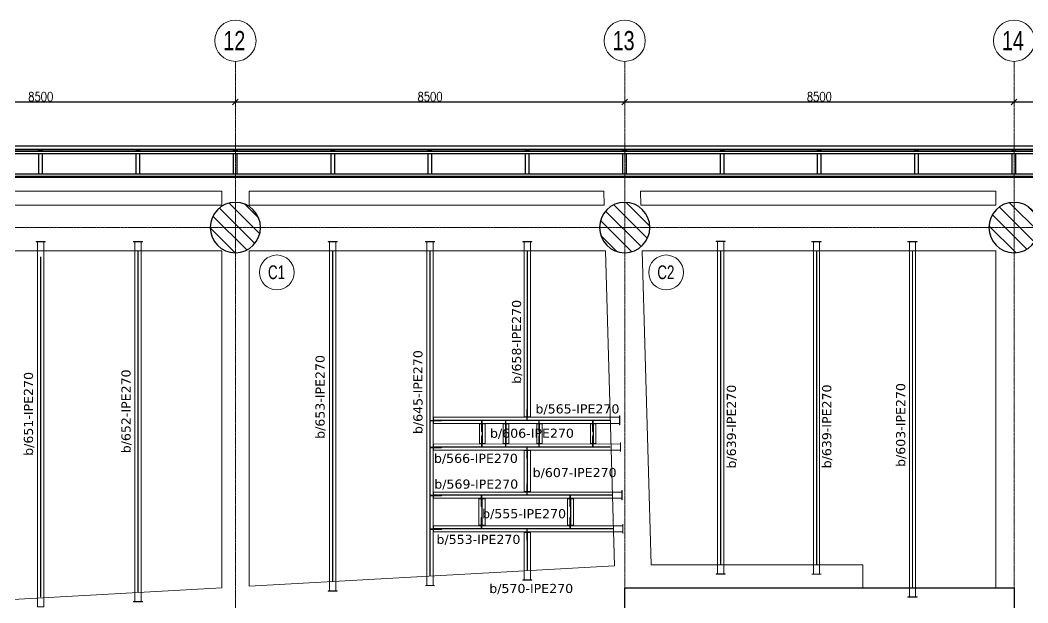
# Model space of a CAD drawing. Header units: millimetres. Extents: x -900 to 75388, y -21218 to 30031.
# Drawn here: x 41097 to 63098, y 17300 to 30031 of the extents above; entities that cross this region are included whole.
import ezdxf

# ---------------------------------------------------------------- set-up
doc = ezdxf.new("R2010")
doc.units = ezdxf.units.MM
doc.linetypes.add('Grid Line', pattern=[3.33375, 1.905, -0.47625, 0.47625, -0.47625])
for name, color, linetype, lineweight in [('0-1', 7, 'Continuous', 5), ('A_ALMA', 255, 'Continuous', 5), ('E_B_PLACA-1', 10, 'Continuous', 25), ('E_B_PLACA-2', 254, 'Continuous', 25), ('E_COLUMNAS', 1, 'Continuous', 18), ('E_COLUMNAS-3', 1, 'Continuous', 35), ('E_COLUMNAS-4', 1, 'Continuous', 25), ('E_EJES', 8, 'Continuous', 9), ('E_EJES-1', 8, 'Grid Line', 9), ('E_MUROS-1', 2, 'Continuous', 25), ('E_TEXTO', 3, 'Continuous', 9), ('E_VIGAS', 5, 'Continuous', 9), ('E_VIGAS-1', 5, 'Continuous', 25), ('E_VIGAS-2', 10, 'Continuous', 25), ('I-WALL-1', 2, 'Continuous', 18), ('P-PLATINA', 6, 'Continuous', 15), ('VIGAS_HCB', 253, 'Continuous', 15)]:
    doc.layers.add(name, color=color, linetype=linetype, lineweight=lineweight)
doc.layers.add('COTAS', color=8, linetype='Continuous')
doc.styles.add('Arial Narrow', font='', dxfattribs={"width": 0.85, "height": 0.3})
doc.styles.add('CNI_COTAS', font='romans.shx', dxfattribs={"width": 0.8})
doc.styles.add('Swis721 LtCn BT', font='swisscl.ttf', dxfattribs={"height": 0.42})
doc.styles.add('VERDANA', font='verdana.ttf')
doc.styles.get('Arial Narrow').set_extended_font_data('Arial Narrow')
doc.dimstyles.new('1.5', dxfattribs={"dimscale": 0, "dimtxt": 200, "dimasz": 120, "dimexe": 4, "dimexo": 4, "dimgap": 15, "dimtad": 1, "dimdec": 0, "dimzin": 4, "dimdsep": 46, "dimtxsty": 'CNI_COTAS', "dimblk": 'OBLIQUE', "dimcen": -0.09, "dimclrd": 256, "dimclrt": 3, "dimadec": 0, "dimazin": 0, "dimtfac": 1, "dimtdec": 0, "dimtmove": 2, "dimatfit": 0, "dimldrblk": 'OBLIQUE', "dimfxl": 0.05, "dimtolj": 1, "dimtzin": 0, "dimarcsym": 0})

# ---------------------------------------------------------------- blocks, each defined once
blk = doc.blocks.new('EST_SFM_VIGA-METALICA-SECCION-C - EST_SFM_VIGA-METALICA-UPN160-1604346-_58_00m_N_E_-NIVEL-15 DOC')
at = {"layer": 'E_VIGAS-1'}
for p, q in [((30.11, 0.018), (-30.277, 0.018)), ((-30.272, -0.047), (30.104, -0.047))]:
    blk.add_line(p, q, dxfattribs=at)
blk = doc.blocks.new('EST_SFM_VIGA-METALICA-SECCION-C - EST_SFM_VIGA-METALICA-UPN100-1526554-_58_00m_N_E_-NIVEL-15 DOC')
at = {"layer": 'E_VIGAS-2'}
for p, q in [((34.942, 0.018), (-34.929, 0.018)), ((-34.929, -0.032), (34.942, -0.032))]:
    blk.add_line(p, q, dxfattribs=at)
blk = doc.blocks.new('EST_SFM_VIGA-METALICA-SECCION-C - EST_SFM_VIGA-METALICA-UPN100-1526616-_58_00m_N_E_-NIVEL-15 DOC')
at = {"layer": 'E_VIGAS-2'}
for p, q in [((34.044, 0.032), (-34.827, 0.032)), ((-34.827, -0.018), (34.044, -0.018))]:
    blk.add_line(p, q, dxfattribs=at)
blk = doc.blocks.new('DCTIB_CNI_EST_MOD-1A-FAC_0001_rvt-1-_58_00m_N_E_-NIVEL-15 DOC')
at = {"layer": 'E_B_PLACA-1'}
for p, q in [((-75.147, 167.83), (-5.177, 167.83)), ((-5.727, 167.28), (-74.597, 167.28))]:
    blk.add_line(p, q, dxfattribs=at)
at = {"layer": 'E_B_PLACA-2'}
for p, q in [((-5.177, 167.83), (-75.147, 167.83)), ((-74.597, 167.28), (-5.727, 167.28))]:
    blk.add_line(p, q, dxfattribs=at)
at = {"layer": 'E_VIGAS-1'}
for p, q in [((-35.915, 167.864), (-35.915, 167.878)), ((-35.91, 167.878), (-35.91, 167.864)), ((-33.79, 167.864), (-33.79, 167.878)), ((-33.785, 167.878), (-33.785, 167.864)), ((-31.664, 167.864), (-31.664, 167.878)), ((-31.659, 167.878), (-31.659, 167.864)), ((-29.54, 167.864), (-29.54, 167.878)), ((-29.535, 167.878), (-29.535, 167.864)), ((-27.415, 167.864), (-27.415, 167.878)), ((-27.41, 167.878), (-27.41, 167.864)), ((-25.29, 167.864), (-25.29, 167.878)), ((-25.285, 167.878), (-25.285, 167.864)), ((-23.164, 167.864), (-23.164, 167.878)), ((-23.159, 167.878), (-23.159, 167.864)), ((-21.04, 167.864), (-21.04, 167.878)), ((-21.035, 167.878), (-21.035, 167.864)), ((-18.915, 167.864), (-18.915, 167.878)), ((-18.91, 167.878), (-18.91, 167.864)), ((-16.79, 167.864), (-16.79, 167.878)), ((-16.785, 167.878), (-16.785, 167.864)), ((-14.665, 167.864), (-14.665, 167.878)), ((-14.66, 167.878), (-14.66, 167.864)), ((-35.953, 167.859), (-35.925, 167.859)), ((-35.953, 167.858), (-35.953, 167.859)), ((-35.871, 167.858), (-35.953, 167.858)), ((-35.953, 167.83), (-35.953, 167.858)), ((-35.953, 167.519), (-35.953, 167.78)), ((-35.915, 167.859), (-35.915, 167.864)), ((-35.91, 167.864), (-35.91, 167.859)), ((-35.899, 167.859), (-35.871, 167.859)), ((-35.871, 167.859), (-35.871, 167.858)), ((-35.871, 167.83), (-35.871, 167.858)), ((-35.871, 167.519), (-35.871, 167.78)), ((-33.828, 167.859), (-33.8, 167.859)), ((-33.828, 167.858), (-33.828, 167.859)), ((-33.746, 167.858), (-33.828, 167.858)), ((-33.828, 167.83), (-33.828, 167.858)), ((-33.828, 167.33), (-33.828, 167.78)), ((-33.79, 167.859), (-33.79, 167.864)), ((-33.785, 167.864), (-33.785, 167.859)), ((-33.774, 167.859), (-33.746, 167.859)), ((-33.746, 167.859), (-33.746, 167.858)), ((-33.746, 167.83), (-33.746, 167.858)), ((-33.746, 167.33), (-33.746, 167.78)), ((-31.703, 167.859), (-31.675, 167.859)), ((-31.703, 167.858), (-31.703, 167.859)), ((-31.621, 167.858), (-31.703, 167.858)), ((-31.703, 167.83), (-31.703, 167.858)), ((-31.703, 167.33), (-31.703, 167.78)), ((-31.664, 167.859), (-31.664, 167.864)), ((-31.659, 167.864), (-31.659, 167.859)), ((-31.649, 167.859), (-31.621, 167.859)), ((-31.621, 167.859), (-31.621, 167.858)), ((-31.621, 167.83), (-31.621, 167.858)), ((-31.621, 167.33), (-31.621, 167.78)), ((-29.578, 167.858), (-29.578, 167.859)), ((-29.578, 167.859), (-29.55, 167.859)), ((-29.496, 167.858), (-29.578, 167.858)), ((-29.578, 167.858), (-29.578, 167.83)), ((-29.578, 167.78), (-29.578, 167.33)), ((-29.54, 167.859), (-29.54, 167.864)), ((-29.535, 167.864), (-29.535, 167.859)), ((-29.524, 167.859), (-29.496, 167.859)), ((-29.496, 167.859), (-29.496, 167.858)), ((-29.496, 167.858), (-29.496, 167.83)), ((-29.496, 167.78), (-29.496, 167.33)), ((-27.454, 167.859), (-27.426, 167.859)), ((-27.454, 167.858), (-27.454, 167.859)), ((-27.372, 167.858), (-27.454, 167.858)), ((-27.454, 167.83), (-27.454, 167.858)), ((-27.454, 167.33), (-27.454, 167.78)), ((-27.415, 167.859), (-27.415, 167.864)), ((-27.41, 167.864), (-27.41, 167.859)), ((-27.399, 167.859), (-27.372, 167.859)), ((-27.372, 167.859), (-27.372, 167.858)), ((-27.372, 167.83), (-27.372, 167.858)), ((-27.372, 167.33), (-27.372, 167.78)), ((-25.328, 167.859), (-25.3, 167.859)), ((-25.328, 167.858), (-25.328, 167.859)), ((-25.246, 167.858), (-25.328, 167.858)), ((-25.328, 167.83), (-25.328, 167.858)), ((-25.328, 167.33), (-25.328, 167.78)), ((-25.29, 167.859), (-25.29, 167.864)), ((-25.285, 167.864), (-25.285, 167.859)), ((-25.274, 167.859), (-25.246, 167.859)), ((-25.246, 167.859), (-25.246, 167.858)), ((-25.246, 167.83), (-25.246, 167.858)), ((-25.246, 167.33), (-25.246, 167.78)), ((-23.203, 167.859), (-23.175, 167.859)), ((-23.203, 167.858), (-23.203, 167.859)), ((-23.121, 167.858), (-23.203, 167.858)), ((-23.203, 167.83), (-23.203, 167.858)), ((-23.203, 167.33), (-23.203, 167.78)), ((-23.164, 167.859), (-23.164, 167.864)), ((-23.159, 167.864), (-23.159, 167.859)), ((-23.149, 167.859), (-23.121, 167.859)), ((-23.121, 167.859), (-23.121, 167.858)), ((-23.121, 167.83), (-23.121, 167.858)), ((-23.121, 167.33), (-23.121, 167.78)), ((-21.078, 167.858), (-21.078, 167.859)), ((-21.078, 167.859), (-21.05, 167.859)), ((-20.996, 167.858), (-21.078, 167.858)), ((-21.078, 167.858), (-21.078, 167.83)), ((-21.078, 167.78), (-21.078, 167.33)), ((-21.04, 167.859), (-21.04, 167.864)), ((-21.035, 167.864), (-21.035, 167.859)), ((-21.024, 167.859), (-20.996, 167.859)), ((-20.996, 167.859), (-20.996, 167.858)), ((-20.996, 167.858), (-20.996, 167.83)), ((-20.996, 167.78), (-20.996, 167.33)), ((-18.953, 167.859), (-18.925, 167.859)), ((-18.953, 167.858), (-18.953, 167.859)), ((-18.871, 167.858), (-18.953, 167.858)), ((-18.953, 167.83), (-18.953, 167.858)), ((-18.953, 167.33), (-18.953, 167.78)), ((-18.915, 167.859), (-18.915, 167.864)), ((-18.91, 167.864), (-18.91, 167.859)), ((-18.899, 167.859), (-18.871, 167.859)), ((-18.871, 167.859), (-18.871, 167.858)), ((-18.871, 167.83), (-18.871, 167.858)), ((-18.871, 167.33), (-18.871, 167.78)), ((-16.828, 167.859), (-16.8, 167.859)), ((-16.828, 167.858), (-16.828, 167.859)), ((-16.746, 167.858), (-16.828, 167.858)), ((-16.828, 167.83), (-16.828, 167.858)), ((-16.828, 167.33), (-16.828, 167.78)), ((-16.79, 167.859), (-16.79, 167.864)), ((-16.785, 167.864), (-16.785, 167.859)), ((-16.774, 167.859), (-16.746, 167.859)), ((-16.746, 167.859), (-16.746, 167.858)), ((-16.746, 167.83), (-16.746, 167.858)), ((-16.746, 167.33), (-16.746, 167.78)), ((-14.703, 167.859), (-14.675, 167.859)), ((-14.703, 167.858), (-14.703, 167.859)), ((-14.703, 167.858), (-14.621, 167.858)), ((-14.621, 167.858), (-14.703, 167.858)), ((-14.703, 167.83), (-14.703, 167.858)), ((-14.703, 167.33), (-14.703, 167.78)), ((-14.665, 167.859), (-14.665, 167.864)), ((-14.66, 167.864), (-14.66, 167.859)), ((-14.649, 167.859), (-14.621, 167.859)), ((-14.621, 167.859), (-14.621, 167.858)), ((-14.621, 167.83), (-14.621, 167.858)), ((-14.621, 167.33), (-14.621, 167.78)), ((-35.953, 167.263), (-35.953, 167.28)), ((-35.871, 167.263), (-35.953, 167.263)), ((-35.871, 167.263), (-35.871, 167.28)), ((-33.828, 167.263), (-33.828, 167.28)), ((-33.746, 167.263), (-33.828, 167.263)), ((-33.746, 167.263), (-33.746, 167.28)), ((-31.703, 167.263), (-31.703, 167.28)), ((-31.621, 167.263), (-31.703, 167.263)), ((-31.621, 167.263), (-31.621, 167.28)), ((-29.578, 167.28), (-29.578, 167.263)), ((-29.496, 167.263), (-29.578, 167.263)), ((-29.496, 167.28), (-29.496, 167.263)), ((-27.454, 167.26), (-27.454, 167.28)), ((-27.372, 167.26), (-27.454, 167.26)), ((-27.372, 167.26), (-27.372, 167.28)), ((-25.328, 167.263), (-25.328, 167.28)), ((-25.246, 167.263), (-25.328, 167.263)), ((-25.246, 167.263), (-25.246, 167.28)), ((-23.203, 167.263), (-23.203, 167.28)), ((-23.121, 167.263), (-23.203, 167.263)), ((-23.121, 167.263), (-23.121, 167.28)), ((-21.078, 167.28), (-21.078, 167.263)), ((-20.996, 167.263), (-21.078, 167.263)), ((-20.996, 167.28), (-20.996, 167.263)), ((-18.953, 167.263), (-18.953, 167.28)), ((-18.871, 167.263), (-18.953, 167.263)), ((-18.871, 167.263), (-18.871, 167.28)), ((-16.828, 167.263), (-16.828, 167.28)), ((-16.746, 167.263), (-16.828, 167.263)), ((-16.746, 167.263), (-16.746, 167.28)), ((-14.703, 167.263), (-14.703, 167.28)), ((-14.621, 167.263), (-14.703, 167.263)), ((-14.621, 167.263), (-14.621, 167.28))]:
    blk.add_line(p, q, dxfattribs=at)
for points, knots in [([(-35.915, 167.864), (-35.915, 167.863), (-35.915, 167.862), (-35.917, 167.86), (-35.918, 167.86), (-35.92, 167.859), (-35.921, 167.859), (-35.922, 167.859), (-35.924, 167.859), (-35.925, 167.859)], [0, 0, 0, 0, 0.285714, 0.428571, 0.571429, 0.678571, 0.732143, 0.785714, 1, 1, 1, 1]), ([(-35.925, 167.859), (-35.924, 167.859), (-35.923, 167.859), (-35.92, 167.859), (-35.918, 167.86), (-35.916, 167.86), (-35.915, 167.862), (-35.915, 167.863), (-35.915, 167.864)], [0, 0, 0, 0, 0.142857, 0.285714, 0.428571, 0.571429, 0.785714, 1, 1, 1, 1]), ([(-35.91, 167.864), (-35.91, 167.863), (-35.909, 167.862), (-35.908, 167.86), (-35.906, 167.86), (-35.905, 167.859), (-35.904, 167.859), (-35.902, 167.859), (-35.9, 167.859), (-35.899, 167.859)], [0, 0, 0, 0, 0.285714, 0.428571, 0.571429, 0.678571, 0.732143, 0.785714, 1, 1, 1, 1]), ([(-35.899, 167.859), (-35.9, 167.859), (-35.901, 167.859), (-35.904, 167.859), (-35.906, 167.86), (-35.908, 167.86), (-35.909, 167.862), (-35.91, 167.863), (-35.91, 167.864)], [0, 0, 0, 0, 0.142857, 0.285714, 0.428571, 0.571429, 0.785714, 1, 1, 1, 1]), ([(-33.79, 167.864), (-33.79, 167.863), (-33.79, 167.862), (-33.792, 167.86), (-33.793, 167.86), (-33.795, 167.859), (-33.796, 167.859), (-33.797, 167.859), (-33.799, 167.859), (-33.8, 167.859)], [0, 0, 0, 0, 0.285714, 0.428571, 0.571429, 0.678571, 0.732143, 0.785714, 1, 1, 1, 1]), ([(-33.8, 167.859), (-33.799, 167.859), (-33.798, 167.859), (-33.795, 167.859), (-33.793, 167.86), (-33.791, 167.86), (-33.79, 167.862), (-33.79, 167.863), (-33.79, 167.864)], [0, 0, 0, 0, 0.142857, 0.285714, 0.428571, 0.571429, 0.785714, 1, 1, 1, 1]), ([(-33.785, 167.864), (-33.785, 167.863), (-33.784, 167.862), (-33.783, 167.86), (-33.781, 167.86), (-33.78, 167.859), (-33.779, 167.859), (-33.777, 167.859), (-33.775, 167.859), (-33.774, 167.859)], [0, 0, 0, 0, 0.285714, 0.428571, 0.571429, 0.678571, 0.732143, 0.785714, 1, 1, 1, 1]), ([(-33.774, 167.859), (-33.775, 167.859), (-33.776, 167.859), (-33.779, 167.859), (-33.781, 167.86), (-33.783, 167.86), (-33.784, 167.862), (-33.785, 167.863), (-33.785, 167.864)], [0, 0, 0, 0, 0.142857, 0.285714, 0.428571, 0.571429, 0.785714, 1, 1, 1, 1]), ([(-31.664, 167.864), (-31.664, 167.863), (-31.665, 167.862), (-31.666, 167.86), (-31.668, 167.86), (-31.669, 167.859), (-31.67, 167.859), (-31.672, 167.859), (-31.674, 167.859), (-31.675, 167.859)], [0, 0, 0, 0, 0.285714, 0.428571, 0.571429, 0.678571, 0.732143, 0.785714, 1, 1, 1, 1]), ([(-31.675, 167.859), (-31.674, 167.859), (-31.673, 167.859), (-31.67, 167.859), (-31.668, 167.86), (-31.666, 167.86), (-31.665, 167.862), (-31.664, 167.863), (-31.664, 167.864)], [0, 0, 0, 0, 0.142857, 0.285714, 0.428571, 0.571429, 0.785714, 1, 1, 1, 1]), ([(-31.659, 167.864), (-31.659, 167.863), (-31.659, 167.862), (-31.657, 167.86), (-31.656, 167.86), (-31.654, 167.859), (-31.653, 167.859), (-31.652, 167.859), (-31.65, 167.859), (-31.649, 167.859)], [0, 0, 0, 0, 0.285714, 0.428571, 0.571429, 0.678571, 0.732143, 0.785714, 1, 1, 1, 1]), ([(-31.649, 167.859), (-31.65, 167.859), (-31.651, 167.859), (-31.654, 167.859), (-31.656, 167.86), (-31.658, 167.86), (-31.659, 167.862), (-31.659, 167.863), (-31.659, 167.864)], [0, 0, 0, 0, 0.142857, 0.285714, 0.428571, 0.571429, 0.785714, 1, 1, 1, 1]), ([(-29.55, 167.859), (-29.549, 167.859), (-29.548, 167.859), (-29.545, 167.859), (-29.543, 167.86), (-29.541, 167.86), (-29.54, 167.862), (-29.54, 167.863), (-29.54, 167.864)], [0, 0, 0, 0, 0.142857, 0.285714, 0.428571, 0.571429, 0.785714, 1, 1, 1, 1]), ([(-29.54, 167.864), (-29.54, 167.863), (-29.54, 167.862), (-29.542, 167.86), (-29.543, 167.86), (-29.545, 167.859), (-29.546, 167.859), (-29.547, 167.859), (-29.549, 167.859), (-29.55, 167.859)], [0, 0, 0, 0, 0.285714, 0.428571, 0.571429, 0.678571, 0.732143, 0.785714, 1, 1, 1, 1]), ([(-29.524, 167.859), (-29.525, 167.859), (-29.526, 167.859), (-29.529, 167.859), (-29.531, 167.86), (-29.533, 167.86), (-29.534, 167.862), (-29.535, 167.863), (-29.535, 167.864)], [0, 0, 0, 0, 0.142857, 0.285714, 0.428571, 0.571429, 0.785714, 1, 1, 1, 1]), ([(-29.535, 167.864), (-29.535, 167.863), (-29.534, 167.862), (-29.533, 167.86), (-29.531, 167.86), (-29.53, 167.859), (-29.529, 167.859), (-29.527, 167.859), (-29.525, 167.859), (-29.524, 167.859)], [0, 0, 0, 0, 0.285714, 0.428571, 0.571429, 0.678571, 0.732143, 0.785714, 1, 1, 1, 1]), ([(-27.415, 167.864), (-27.415, 167.863), (-27.415, 167.862), (-27.417, 167.86), (-27.419, 167.86), (-27.42, 167.859), (-27.421, 167.859), (-27.423, 167.859), (-27.424, 167.859), (-27.426, 167.859)], [0, 0, 0, 0, 0.285714, 0.428571, 0.571429, 0.678571, 0.732143, 0.785714, 1, 1, 1, 1]), ([(-27.426, 167.859), (-27.425, 167.859), (-27.423, 167.859), (-27.421, 167.859), (-27.419, 167.86), (-27.417, 167.86), (-27.415, 167.862), (-27.415, 167.863), (-27.415, 167.864)], [0, 0, 0, 0, 0.142857, 0.285714, 0.428571, 0.571429, 0.785714, 1, 1, 1, 1]), ([(-27.41, 167.864), (-27.41, 167.863), (-27.41, 167.862), (-27.408, 167.86), (-27.407, 167.86), (-27.405, 167.859), (-27.404, 167.859), (-27.402, 167.859), (-27.401, 167.859), (-27.399, 167.859)], [0, 0, 0, 0, 0.285714, 0.428571, 0.571429, 0.678571, 0.732143, 0.785714, 1, 1, 1, 1]), ([(-27.399, 167.859), (-27.4, 167.859), (-27.402, 167.859), (-27.404, 167.859), (-27.406, 167.86), (-27.408, 167.86), (-27.41, 167.862), (-27.41, 167.863), (-27.41, 167.864)], [0, 0, 0, 0, 0.142857, 0.285714, 0.428571, 0.571429, 0.785714, 1, 1, 1, 1]), ([(-25.29, 167.864), (-25.29, 167.863), (-25.29, 167.862), (-25.292, 167.86), (-25.293, 167.86), (-25.295, 167.859), (-25.296, 167.859), (-25.297, 167.859), (-25.299, 167.859), (-25.3, 167.859)], [0, 0, 0, 0, 0.285714, 0.428571, 0.571429, 0.678571, 0.732143, 0.785714, 1, 1, 1, 1]), ([(-25.3, 167.859), (-25.299, 167.859), (-25.298, 167.859), (-25.295, 167.859), (-25.293, 167.86), (-25.291, 167.86), (-25.29, 167.862), (-25.29, 167.863), (-25.29, 167.864)], [0, 0, 0, 0, 0.142857, 0.285714, 0.428571, 0.571429, 0.785714, 1, 1, 1, 1]), ([(-25.285, 167.864), (-25.285, 167.863), (-25.284, 167.862), (-25.283, 167.86), (-25.281, 167.86), (-25.28, 167.859), (-25.279, 167.859), (-25.277, 167.859), (-25.275, 167.859), (-25.274, 167.859)], [0, 0, 0, 0, 0.285714, 0.428571, 0.571429, 0.678571, 0.732143, 0.785714, 1, 1, 1, 1]), ([(-25.274, 167.859), (-25.275, 167.859), (-25.276, 167.859), (-25.279, 167.859), (-25.281, 167.86), (-25.283, 167.86), (-25.284, 167.862), (-25.285, 167.863), (-25.285, 167.864)], [0, 0, 0, 0, 0.142857, 0.285714, 0.428571, 0.571429, 0.785714, 1, 1, 1, 1]), ([(-23.164, 167.864), (-23.164, 167.863), (-23.165, 167.862), (-23.166, 167.86), (-23.168, 167.86), (-23.169, 167.859), (-23.17, 167.859), (-23.172, 167.859), (-23.174, 167.859), (-23.175, 167.859)], [0, 0, 0, 0, 0.285714, 0.428571, 0.571429, 0.678571, 0.732143, 0.785714, 1, 1, 1, 1]), ([(-23.175, 167.859), (-23.174, 167.859), (-23.173, 167.859), (-23.17, 167.859), (-23.168, 167.86), (-23.166, 167.86), (-23.165, 167.862), (-23.164, 167.863), (-23.164, 167.864)], [0, 0, 0, 0, 0.142857, 0.285714, 0.428571, 0.571429, 0.785714, 1, 1, 1, 1]), ([(-23.159, 167.864), (-23.159, 167.863), (-23.159, 167.862), (-23.157, 167.86), (-23.156, 167.86), (-23.154, 167.859), (-23.153, 167.859), (-23.152, 167.859), (-23.15, 167.859), (-23.149, 167.859)], [0, 0, 0, 0, 0.285714, 0.428571, 0.571429, 0.678571, 0.732143, 0.785714, 1, 1, 1, 1]), ([(-23.149, 167.859), (-23.15, 167.859), (-23.151, 167.859), (-23.154, 167.859), (-23.156, 167.86), (-23.158, 167.86), (-23.159, 167.862), (-23.159, 167.863), (-23.159, 167.864)], [0, 0, 0, 0, 0.142857, 0.285714, 0.428571, 0.571429, 0.785714, 1, 1, 1, 1]), ([(-21.05, 167.859), (-21.049, 167.859), (-21.048, 167.859), (-21.045, 167.859), (-21.043, 167.86), (-21.041, 167.86), (-21.04, 167.862), (-21.04, 167.863), (-21.04, 167.864)], [0, 0, 0, 0, 0.142857, 0.285714, 0.428571, 0.571429, 0.785714, 1, 1, 1, 1]), ([(-21.04, 167.864), (-21.04, 167.863), (-21.04, 167.862), (-21.042, 167.86), (-21.043, 167.86), (-21.045, 167.859), (-21.046, 167.859), (-21.047, 167.859), (-21.049, 167.859), (-21.05, 167.859)], [0, 0, 0, 0, 0.285714, 0.428571, 0.571429, 0.678571, 0.732143, 0.785714, 1, 1, 1, 1]), ([(-21.024, 167.859), (-21.025, 167.859), (-21.026, 167.859), (-21.029, 167.859), (-21.031, 167.86), (-21.033, 167.86), (-21.034, 167.862), (-21.035, 167.863), (-21.035, 167.864)], [0, 0, 0, 0, 0.142857, 0.285714, 0.428571, 0.571429, 0.785714, 1, 1, 1, 1]), ([(-21.035, 167.864), (-21.035, 167.863), (-21.034, 167.862), (-21.033, 167.86), (-21.031, 167.86), (-21.03, 167.859), (-21.029, 167.859), (-21.027, 167.859), (-21.025, 167.859), (-21.024, 167.859)], [0, 0, 0, 0, 0.285714, 0.428571, 0.571429, 0.678571, 0.732143, 0.785714, 1, 1, 1, 1]), ([(-18.915, 167.864), (-18.915, 167.863), (-18.915, 167.862), (-18.917, 167.86), (-18.918, 167.86), (-18.92, 167.859), (-18.921, 167.859), (-18.922, 167.859), (-18.924, 167.859), (-18.925, 167.859)], [0, 0, 0, 0, 0.285714, 0.428571, 0.571429, 0.678571, 0.732143, 0.785714, 1, 1, 1, 1]), ([(-18.925, 167.859), (-18.924, 167.859), (-18.923, 167.859), (-18.92, 167.859), (-18.918, 167.86), (-18.916, 167.86), (-18.915, 167.862), (-18.915, 167.863), (-18.915, 167.864)], [0, 0, 0, 0, 0.142857, 0.285714, 0.428571, 0.571429, 0.785714, 1, 1, 1, 1]), ([(-18.91, 167.864), (-18.91, 167.863), (-18.909, 167.862), (-18.908, 167.86), (-18.906, 167.86), (-18.905, 167.859), (-18.904, 167.859), (-18.902, 167.859), (-18.9, 167.859), (-18.899, 167.859)], [0, 0, 0, 0, 0.285714, 0.428571, 0.571429, 0.678571, 0.732143, 0.785714, 1, 1, 1, 1]), ([(-18.899, 167.859), (-18.9, 167.859), (-18.901, 167.859), (-18.904, 167.859), (-18.906, 167.86), (-18.908, 167.86), (-18.909, 167.862), (-18.91, 167.863), (-18.91, 167.864)], [0, 0, 0, 0, 0.142857, 0.285714, 0.428571, 0.571429, 0.785714, 1, 1, 1, 1]), ([(-16.79, 167.864), (-16.79, 167.863), (-16.79, 167.862), (-16.792, 167.86), (-16.793, 167.86), (-16.795, 167.859), (-16.796, 167.859), (-16.797, 167.859), (-16.799, 167.859), (-16.8, 167.859)], [0, 0, 0, 0, 0.285714, 0.428571, 0.571429, 0.678571, 0.732143, 0.785714, 1, 1, 1, 1]), ([(-16.8, 167.859), (-16.799, 167.859), (-16.798, 167.859), (-16.795, 167.859), (-16.793, 167.86), (-16.791, 167.86), (-16.79, 167.862), (-16.79, 167.863), (-16.79, 167.864)], [0, 0, 0, 0, 0.142857, 0.285714, 0.428571, 0.571429, 0.785714, 1, 1, 1, 1]), ([(-16.785, 167.864), (-16.785, 167.863), (-16.784, 167.862), (-16.783, 167.86), (-16.781, 167.86), (-16.78, 167.859), (-16.779, 167.859), (-16.777, 167.859), (-16.775, 167.859), (-16.774, 167.859)], [0, 0, 0, 0, 0.285714, 0.428571, 0.571429, 0.678571, 0.732143, 0.785714, 1, 1, 1, 1]), ([(-16.774, 167.859), (-16.775, 167.859), (-16.776, 167.859), (-16.779, 167.859), (-16.781, 167.86), (-16.783, 167.86), (-16.784, 167.862), (-16.785, 167.863), (-16.785, 167.864)], [0, 0, 0, 0, 0.142857, 0.285714, 0.428571, 0.571429, 0.785714, 1, 1, 1, 1]), ([(-14.665, 167.864), (-14.665, 167.863), (-14.665, 167.862), (-14.667, 167.86), (-14.668, 167.86), (-14.67, 167.859), (-14.671, 167.859), (-14.672, 167.859), (-14.674, 167.859), (-14.675, 167.859)], [0, 0, 0, 0, 0.285714, 0.428571, 0.571429, 0.678571, 0.732143, 0.785714, 1, 1, 1, 1]), ([(-14.675, 167.859), (-14.674, 167.859), (-14.673, 167.859), (-14.67, 167.859), (-14.668, 167.86), (-14.666, 167.86), (-14.665, 167.862), (-14.665, 167.863), (-14.665, 167.864)], [0, 0, 0, 0, 0.142857, 0.285714, 0.428571, 0.571429, 0.785714, 1, 1, 1, 1]), ([(-14.66, 167.864), (-14.66, 167.863), (-14.659, 167.862), (-14.658, 167.86), (-14.656, 167.86), (-14.655, 167.859), (-14.654, 167.859), (-14.652, 167.859), (-14.65, 167.859), (-14.649, 167.859)], [0, 0, 0, 0, 0.285714, 0.428571, 0.571429, 0.678571, 0.732143, 0.785714, 1, 1, 1, 1]), ([(-14.649, 167.859), (-14.65, 167.859), (-14.651, 167.859), (-14.654, 167.859), (-14.656, 167.86), (-14.658, 167.86), (-14.659, 167.862), (-14.66, 167.863), (-14.66, 167.864)], [0, 0, 0, 0, 0.142857, 0.285714, 0.428571, 0.571429, 0.785714, 1, 1, 1, 1])]:
    blk.add_open_spline(points, degree=3, knots=knots, dxfattribs=at)
at = {"layer": 'E_VIGAS-2'}
for p, q in [((-35.953, 167.33), (-35.953, 167.519)), ((-35.871, 167.33), (-35.871, 167.519))]:
    blk.add_line(p, q, dxfattribs=at)
at = {"layer": 'E_VIGAS-1'}
for name, p in [('EST_SFM_VIGA-METALICA-SECCION-C - EST_SFM_VIGA-METALICA-UPN160-1604346-_58_00m_N_E_-NIVEL-15 DOC', (-40.081, 167.925)), ('EST_SFM_VIGA-METALICA-SECCION-C - EST_SFM_VIGA-METALICA-UPN100-1526554-_58_00m_N_E_-NIVEL-15 DOC', (-40.169, 167.812)), ('EST_SFM_VIGA-METALICA-SECCION-C - EST_SFM_VIGA-METALICA-UPN100-1526616-_58_00m_N_E_-NIVEL-15 DOC', (-39.77, 167.298))]:
    blk.add_blockref(name, p, dxfattribs=at)
blk = doc.blocks.new('EST_SCM_COLUMNA-SECCION-CIRCULAR - EST_SCM_COLUMNA-CONCRETO-CIRCULAR_Ø_110cm-V21-_58_00m_N_E_-NIVEL-15 DOC')
at = {"layer": 'E_COLUMNAS'}
h = blk.add_hatch(dxfattribs=at)
h.set_pattern_fill('FP_20', color=256, style=0, pattern_type=2)
h.set_pattern_definition([(135, (31.662, -166.162), (-0.15909903, -0.15909903), [])])
h.paths.add_polyline_path([(0.041, -0.548), (0.122, -0.536), (0.201, -0.512), (0.275, -0.476), (0.343, -0.43), (0.403, -0.374), (0.454, -0.31), (0.496, -0.239), (0.526, -0.162), (0.544, -0.082), (0.55, 0), (0.544, 0.082), (0.526, 0.162), (0.496, 0.239), (0.454, 0.31), (0.402, 0.375), (0.343, 0.43), (0.275, 0.476), (0.201, 0.512), (0.122, 0.536), (0.041, 0.548), (-0.041, 0.548), (-0.122, 0.536), (-0.201, 0.512), (-0.275, 0.476), (-0.343, 0.43), (-0.403, 0.374), (-0.454, 0.31), (-0.496, 0.239), (-0.526, 0.162), (-0.544, 0.082), (-0.55, 0), (-0.544, -0.082), (-0.526, -0.162), (-0.496, -0.239), (-0.454, -0.31), (-0.403, -0.374), (-0.343, -0.43), (-0.275, -0.476), (-0.201, -0.512), (-0.122, -0.536), (-0.041, -0.548)])
at = {"layer": 'E_COLUMNAS-4'}
for start, end in [(0, 180), (180, 0)]:
    blk.add_arc((0, 0), 0.55, start, end, dxfattribs=at)
blk = doc.blocks.new('EST_SCM_COLUMNA-SECCION-CIRCULAR - EST_SCM_COLUMNA-CONCRETO-CIRCULAR_Ø_110cm-V22-_58_00m_N_E_-NIVEL-15 DOC')
at = {"layer": 'E_COLUMNAS'}
h = blk.add_hatch(dxfattribs=at)
h.set_pattern_fill('FP_21', color=256, style=0, pattern_type=2)
h.set_pattern_definition([(135, (23.162, -166.162), (-0.15909903, -0.15909903), [])])
h.paths.add_polyline_path([(-0.041, -0.548), (0.041, -0.548), (0.122, -0.536), (0.201, -0.512), (0.275, -0.476), (0.343, -0.43), (0.403, -0.374), (0.454, -0.31), (0.496, -0.239), (0.526, -0.162), (0.544, -0.082), (0.55, 0), (0.544, 0.082), (0.526, 0.162), (0.496, 0.239), (0.454, 0.31), (0.402, 0.375), (0.343, 0.43), (0.275, 0.476), (0.201, 0.512), (0.122, 0.536), (0.041, 0.548), (-0.041, 0.548), (-0.122, 0.536), (-0.201, 0.512), (-0.275, 0.476), (-0.343, 0.43), (-0.403, 0.374), (-0.454, 0.31), (-0.496, 0.239), (-0.526, 0.162), (-0.544, 0.082), (-0.55, 0), (-0.544, -0.082), (-0.526, -0.162), (-0.496, -0.239), (-0.454, -0.31), (-0.403, -0.374), (-0.343, -0.43), (-0.275, -0.476), (-0.201, -0.512), (-0.122, -0.536), (-0.098, -0.54)])
at = {"layer": 'E_COLUMNAS-4'}
for start, end in [(0, 180), (180, 0)]:
    blk.add_arc((0, 0), 0.55, start, end, dxfattribs=at)
blk = doc.blocks.new('EST_SCM_COLUMNA-SECCION-CIRCULAR - EST_SCM_COLUMNA-CONCRETO-CIRCULAR_Ø_110cm-V23-_58_00m_N_E_-NIVEL-15 DOC')
at = {"layer": 'E_COLUMNAS'}
h = blk.add_hatch(dxfattribs=at)
h.set_pattern_fill('FP_22', color=256, style=0, pattern_type=2)
h.set_pattern_definition([(135, (14.662, -166.162), (-0.15909903, -0.15909903), [])])
h.paths.add_polyline_path([(0.041, -0.548), (0.122, -0.536), (0.201, -0.512), (0.275, -0.476), (0.343, -0.43), (0.403, -0.374), (0.454, -0.31), (0.496, -0.239), (0.526, -0.162), (0.544, -0.082), (0.55, 0), (0.544, 0.082), (0.526, 0.162), (0.496, 0.239), (0.454, 0.31), (0.402, 0.375), (0.343, 0.43), (0.275, 0.476), (0.201, 0.512), (0.122, 0.536), (0.041, 0.548), (-0.041, 0.548), (-0.122, 0.536), (-0.201, 0.512), (-0.275, 0.476), (-0.343, 0.43), (-0.403, 0.374), (-0.454, 0.31), (-0.496, 0.239), (-0.526, 0.162), (-0.544, 0.082), (-0.55, 0), (-0.544, -0.082), (-0.526, -0.162), (-0.496, -0.239), (-0.454, -0.31), (-0.403, -0.374), (-0.343, -0.43), (-0.275, -0.476), (-0.201, -0.512), (-0.122, -0.536), (-0.041, -0.548)])
at = {"layer": 'E_COLUMNAS-4'}
for start, end in [(0, 180), (180, 0)]:
    blk.add_arc((0, 0), 0.55, start, end, dxfattribs=at)
blk = doc.blocks.new('Grid - CNI_NOMBRE EJES-372759-_58_00m_N_E_-NIVEL-15 DOC')
at = {"layer": 'E_EJES'}
blk.add_circle((0, 0), 0.003, dxfattribs=at)
blk = doc.blocks.new('CNI_TAG COLUMNAS CONCRETO MARCA - CNI_COLUMNA CONCRETO-582370-_58_00m_N_E_-NIVEL-15 DOC')
at = {"layer": 'E_TEXTO'}
for start, end in [(360, 180), (180, 360)]:
    blk.add_arc((0.00026, -0.00015), 0.00254, start, end, dxfattribs=at)
blk = doc.blocks.new('_Oblique')
at = {"color": 0, "linetype": 'ByBlock', "lineweight": -2}
blk.add_line((-0.5, -0.5), (0.5, 0.5), dxfattribs=at)
blk = doc.blocks.new('*D175')
at = {"layer": 'COTAS', "lineweight": -2, "transparency": 16777216}
blk.add_line((37296, 28243), (45796, 28243), dxfattribs=at)
at = {"layer": 'Defpoints', "color": 0, "transparency": 16777216}
for p in [(37296, 28243), (45796, 28243), (45796, 28243)]:
    blk.add_point(p, dxfattribs=at)
at = {"layer": 'COTAS', "lineweight": -2, "transparency": 16777216, "xscale": 120, "yscale": 120, "zscale": 120, "rotation": 180}
blk.add_blockref('_Oblique', (37296, 28243), dxfattribs=at)
at = {"layer": 'COTAS', "lineweight": -2, "transparency": 16777216, "xscale": 120, "yscale": 120, "zscale": 120}
blk.add_blockref('_Oblique', (45796, 28243), dxfattribs=at)
at = {"layer": 'COTAS', "color": 3, "transparency": 16777216, "insert": (41546, 28358), "char_height": 200, "attachment_point": 5, "style": 'CNI_COTAS'}
blk.add_mtext('\\A1;8500', dxfattribs=at)
blk = doc.blocks.new('*D176')
at = {"layer": 'COTAS', "lineweight": -2, "transparency": 16777216}
blk.add_line((45796, 28243), (54296, 28243), dxfattribs=at)
at = {"layer": 'Defpoints', "color": 0, "transparency": 16777216}
for p in [(45796, 28243), (54296, 28243), (54296, 28243)]:
    blk.add_point(p, dxfattribs=at)
at = {"layer": 'COTAS', "lineweight": -2, "transparency": 16777216, "xscale": 120, "yscale": 120, "zscale": 120, "rotation": 180}
blk.add_blockref('_Oblique', (45796, 28243), dxfattribs=at)
at = {"layer": 'COTAS', "lineweight": -2, "transparency": 16777216, "xscale": 120, "yscale": 120, "zscale": 120}
blk.add_blockref('_Oblique', (54296, 28243), dxfattribs=at)
at = {"layer": 'COTAS', "color": 3, "transparency": 16777216, "insert": (50046, 28358), "char_height": 200, "attachment_point": 5, "style": 'CNI_COTAS'}
blk.add_mtext('\\A1;8500', dxfattribs=at)
blk = doc.blocks.new('*D177')
at = {"layer": 'COTAS', "lineweight": -2, "transparency": 16777216}
blk.add_line((54296, 28243), (62796, 28243), dxfattribs=at)
at = {"layer": 'Defpoints', "color": 0, "transparency": 16777216}
for p in [(54296, 28243), (62796, 28243), (62796, 28243)]:
    blk.add_point(p, dxfattribs=at)
at = {"layer": 'COTAS', "lineweight": -2, "transparency": 16777216, "xscale": 120, "yscale": 120, "zscale": 120, "rotation": 180}
blk.add_blockref('_Oblique', (54296, 28243), dxfattribs=at)
at = {"layer": 'COTAS', "lineweight": -2, "transparency": 16777216, "xscale": 120, "yscale": 120, "zscale": 120}
blk.add_blockref('_Oblique', (62796, 28243), dxfattribs=at)
at = {"layer": 'COTAS', "color": 3, "transparency": 16777216, "insert": (58546, 28358), "char_height": 200, "attachment_point": 5, "style": 'CNI_COTAS'}
blk.add_mtext('\\A1;8500', dxfattribs=at)
blk = doc.blocks.new('*D178')
at = {"layer": 'COTAS', "lineweight": -2, "transparency": 16777216}
blk.add_line((62796, 28243), (71296, 28243), dxfattribs=at)
at = {"layer": 'Defpoints', "color": 0, "transparency": 16777216}
for p in [(62796, 28243), (71296, 28243), (71296, 28243)]:
    blk.add_point(p, dxfattribs=at)
at = {"layer": 'COTAS', "lineweight": -2, "transparency": 16777216, "xscale": 120, "yscale": 120, "zscale": 120, "rotation": 180}
blk.add_blockref('_Oblique', (62796, 28243), dxfattribs=at)
at = {"layer": 'COTAS', "lineweight": -2, "transparency": 16777216, "xscale": 120, "yscale": 120, "zscale": 120}
blk.add_blockref('_Oblique', (71296, 28243), dxfattribs=at)
at = {"layer": 'COTAS', "color": 3, "transparency": 16777216, "insert": (67046, 28358), "char_height": 200, "attachment_point": 5, "style": 'CNI_COTAS'}
blk.add_mtext('\\A1;8500', dxfattribs=at)

msp = doc.modelspace()

# ---------------------------------------------------------------- linework, layer by layer
at = {"layer": 'A_ALMA'}
for p, q in [((43668.1, 17540.4), (43668.1, 24980.1)), ((43674.7, 17540.4), (43674.7, 24980.1)), ((47919.1, 17774.3), (47919.1, 24980)), ((47924.6, 17774.3), (47924.6, 24980)), ((50043, 17892.7), (50043, 24980)), ((50049.6, 17892.7), (50049.6, 24980)), ((52167, 21365.2), (52167, 24980)), ((52173.6, 21365.2), (52173.6, 24980)), ((56387.6, 18145.1), (56387.6, 24985)), ((56394.2, 18145.1), (56394.2, 24985)), ((58482, 18140.2), (58482, 24980)), ((58488.6, 18140.2), (58488.6, 24980)), ((60576.4, 17640.2), (60576.4, 24980)), ((60583, 17640.2), (60583, 24980)), ((41543.1, 17421.8), (41543.1, 24861.4)), ((41549.7, 17421.8), (41549.7, 24861.4)), ((50124.9, 21291), (53975.5, 21291)), ((50124.9, 21284.4), (53975.5, 21284.4)), ((51183.4, 20780.2), (51183.4, 21210.2)), ((51189.6, 20780.2), (51189.6, 21210.2)), ((51700.6, 20780.2), (51700.6, 21210.2)), ((51706.8, 20780.2), (51706.8, 21210.2)), ((52432.2, 20780.2), (52432.2, 21210.2)), ((52438.4, 20780.2), (52438.4, 21210.2)), ((53605.7, 20780.2), (53605.7, 21210.2)), ((53611.9, 20780.2), (53611.9, 21210.2)), ((50124.9, 20706), (53975.5, 20706)), ((50124.9, 20699.4), (53975.5, 20699.4)), ((52167, 19730.9), (52167, 20625.2)), ((52173.6, 19730.9), (52173.6, 20625.2)), ((50124.9, 19656.7), (54022.1, 19656.7)), ((50124.9, 19650.1), (54022.1, 19650.1)), ((51175.7, 18995.9), (51175.7, 19575.9)), ((51182.3, 18995.9), (51182.3, 19575.9)), ((53110.7, 18995.9), (53110.7, 19575.9)), ((53117.3, 18995.9), (53117.3, 19575.9)), ((50124.8, 18921.7), (54043.1, 18921.7)), ((50124.8, 18915.1), (54043.1, 18915.1)), ((52168, 18011), (52168, 18840.9)), ((52174.6, 18011), (52174.6, 18840.9))]:
    msp.add_line(p, q, dxfattribs=at)
at = {"layer": 'E_EJES-1'}
for p, q in [((45796.4, -4117.1), (45796.4, 29130.8)), ((54296.4, -4117.1), (54296.4, 29130.8)), ((62796.4, -4117.1), (62796.4, 29130.8)), ((0, 25500), (74488.4, 25500))]:
    msp.add_line(p, q, dxfattribs=at)
at = {"layer": 'E_MUROS-1'}
msp.add_lwpolyline([(62796.5, 17630.2), (62796.5, 17130.2), (59096.5, 17130.2), (59096.5, 8370.2), (62796.5, 8370.2), (62796.5, 7870.2), (54296.5, 7870.2), (54296.5, 8370.2), (58696.5, 8370.2), (58696.5, 17130.2), (54296.5, 17130.2), (54296.5, 17630.2)], close=True, dxfattribs=at)
at = {"layer": 'E_VIGAS', "color": 30, "true_color": 0xf26722}
msp.add_line((62396.4, 17632.5), (62396.4, 25000), dxfattribs=at)
for points in [[(9397.3, 26595.9), (9397.4, -1095.9), (65197.6, -1095.8), (65197.5, 26595.9)], [(37754.3, 25990.1), (37749.7, 26295.9), (45497.3, 26295.9), (45497.3, 25990.1)], [(46097.3, 25990.1), (46097.3, 26295.9), (53842.6, 26295.9), (53851.3, 25990.1)], [(54651.6, 25990.1), (62397.6, 25990.1), (62397.6, 26295.9), (54642.9, 26295.9)], [(37769.5, 24990.1), (37885.1, 17375.2), (40934.6, 17375.2), (45497.3, 17629.3), (45497.3, 24990.1)], [(46097.3, 24990.1), (46097.3, 17662.7), (54076.2, 18107), (53879.8, 24990.1)]]:
    msp.add_lwpolyline(points, close=True, dxfattribs=at)
msp.add_lwpolyline([(62397.6, 24990.1), (54680.2, 24990.1), (54875.9, 18130.2), (59497.3, 18130.2), (59497.3, 17632.6)], dxfattribs=at)
at = {"layer": 'I-WALL-1'}
for p, q in [((54296.6, 17630.2), (54296.6, 17130.2)), ((62796.6, 17130.2), (62796.6, 17630.2))]:
    msp.add_line(p, q, dxfattribs=at)
at = {"layer": 'P-PLATINA'}
for points in [[(52157, 21535), (52167, 21535), (52167, 21291), (52157, 21291)], [(50050.7, 21284.4), (50050.7, 21274.4), (50294.7, 21274.4), (50294.7, 21284.4)], [(51173.4, 21040.4), (51183.4, 21040.4), (51183.4, 21284.4), (51173.4, 21284.4)], [(51690.6, 21040.4), (51700.6, 21040.4), (51700.6, 21284.4), (51690.6, 21284.4)], [(52422.2, 21040.4), (52432.2, 21040.4), (52432.2, 21284.4), (52422.2, 21284.4)], [(53595.7, 21040.4), (53605.7, 21040.4), (53605.7, 21284.4), (53595.7, 21284.4)], [(51173.4, 20950), (51183.4, 20950), (51183.4, 20706), (51173.4, 20706)], [(51690.6, 20950), (51700.6, 20950), (51700.6, 20706), (51690.6, 20706)], [(52422.2, 20950), (52432.2, 20950), (52432.2, 20706), (52422.2, 20706)], [(53595.7, 20950), (53605.7, 20950), (53605.7, 20706), (53595.7, 20706)], [(50050.7, 20699.4), (50050.7, 20689.4), (50294.7, 20689.4), (50294.7, 20699.4)], [(52157, 20455.4), (52167, 20455.4), (52167, 20699.4), (52157, 20699.4)], [(52157, 19900.7), (52167, 19900.7), (52167, 19656.7), (52157, 19656.7)], [(50050.7, 19650.1), (50050.7, 19640.1), (50294.7, 19640.1), (50294.7, 19650.1)], [(51165.7, 19406.1), (51175.7, 19406.1), (51175.7, 19650.1), (51165.7, 19650.1)], [(53100.7, 19406.1), (53110.7, 19406.1), (53110.7, 19650.1), (53100.7, 19650.1)], [(51165.7, 19165.7), (51175.7, 19165.7), (51175.7, 18921.7), (51165.7, 18921.7)], [(53100.7, 19165.7), (53110.7, 19165.7), (53110.7, 18921.7), (53100.7, 18921.7)], [(50050.7, 18915.1), (50050.7, 18905.1), (50294.7, 18905.1), (50294.7, 18915.1)], [(52158, 18915.1), (52168, 18915.1), (52168, 18671.1), (52158, 18671.1)]]:
    msp.add_lwpolyline(points, close=True, dxfattribs=at)
at = {"layer": 'VIGAS_HCB', "color": 8}
for points in [[(41646.4, 25196), (41446.4, 25196), (41446.4, 25190), (41646.4, 25190)], [(43771.4, 25196), (43571.4, 25196), (43571.4, 25190), (43771.4, 25190)], [(48021.3, 25196), (47821.3, 25196), (47821.3, 25190), (48021.3, 25190)], [(50146.3, 25196), (49946.3, 25196), (49946.3, 25190), (50146.3, 25190)], [(52271.3, 25196), (52071.3, 25196), (52071.3, 25190), (52271.3, 25190)], [(56490.9, 25201), (56290.9, 25201), (56290.9, 25195), (56490.9, 25195)], [(58585.3, 25196), (58385.3, 25196), (58385.3, 25190), (58585.3, 25190)], [(60679.8, 25196), (60479.8, 25196), (60479.8, 25190), (60679.8, 25190)], [(54185.5, 21387.7), (54185.5, 21187.7), (54191.5, 21187.7), (54191.5, 21387.7)], [(54202.2, 20803.5), (54202.2, 20603.5), (54208.2, 20603.5), (54208.2, 20803.5)], [(54232.1, 19753.4), (54232.1, 19553.4), (54238.1, 19553.4), (54238.1, 19753.4)], [(54253.1, 19018.4), (54253.1, 18818.4), (54259.1, 18818.4), (54259.1, 19018.4)], [(56490.9, 17935.1), (56290.9, 17935.1), (56290.9, 17929.1), (56490.9, 17929.1)], [(58585.3, 17930.2), (58385.3, 17930.2), (58385.3, 17924.2), (58585.3, 17924.2)], [(50146.3, 17682.7), (49946.3, 17682.7), (49946.3, 17676.7), (50146.3, 17676.7)], [(52271.3, 17804.2), (52071.3, 17804.2), (52071.3, 17798.2), (52271.3, 17798.2)], [(48021.3, 17564.3), (47821.3, 17564.3), (47821.3, 17558.3), (48021.3, 17558.3)], [(60679.7, 17430.2), (60479.7, 17430.2), (60479.7, 17424.2), (60679.7, 17424.2)], [(43771.4, 17328.5), (43571.4, 17328.5), (43571.4, 17322.5), (43771.4, 17322.5)]]:
    msp.add_lwpolyline(points, close=True, dxfattribs=at)
at = {"layer": 'VIGAS_HCB'}
for points in [[(41478.9, 25190), (41613.9, 25190), (41613.9, 17209.9), (41478.9, 17209.9)], [(43603.9, 25190), (43738.9, 25190), (43738.9, 17328.5), (43603.9, 17328.5)], [(47853.8, 25190), (47988.8, 25190), (47988.8, 17564.3), (47853.8, 17564.3)], [(49978.8, 25190), (50113.8, 25190), (50113.8, 17682.7), (49978.8, 17682.7)], [(52103.8, 21365.2), (52238.8, 21365.2), (52238.8, 25190), (52103.8, 25190)], [(56323.4, 17935.1), (56458.4, 17935.1), (56458.4, 25195), (56323.4, 25195)], [(58417.8, 17930.2), (58552.8, 17930.2), (58552.8, 25190), (58417.8, 25190)], [(60512.2, 17430.2), (60647.2, 17430.2), (60647.3, 25190), (60512.3, 25190)], [(54185.5, 21220.2), (50123.8, 21220.2), (50123.8, 21355.2), (54185.5, 21355.2)], [(51126.5, 20780.4), (51246.5, 20780.4), (51246.5, 21210.2), (51126.5, 21210.2)], [(51643.8, 20780.5), (51763.8, 20780.5), (51763.8, 21210.2), (51643.8, 21210.2)], [(52375.4, 20780.6), (52495.4, 20780.6), (52495.4, 21210.2), (52375.4, 21210.2)], [(53548.9, 20780.9), (53668.9, 20780.9), (53668.9, 21210.2), (53548.9, 21210.2)], [(54202.2, 20636), (50124.9, 20635.2), (50124.9, 20770.2), (54202.2, 20771)], [(52103.8, 19730.9), (52238.8, 19730.9), (52238.8, 20625.6), (52103.8, 20625.6)], [(50123.8, 19720.9), (54232.1, 19720.9), (54232.1, 19585.9), (50123.8, 19585.9)], [(51111.5, 18995.9), (51246.5, 18995.9), (51246.5, 19575.9), (51111.5, 19575.9)], [(53046.5, 19575.9), (53181.5, 19575.9), (53181.5, 18995.9), (53046.5, 18995.9)], [(50123.8, 18850.9), (54253.1, 18850.9), (54253.1, 18985.9), (50123.8, 18985.9)], [(52103.8, 17804.2), (52238.8, 17804.2), (52238.8, 18840.9), (52103.8, 18840.9)]]:
    msp.add_lwpolyline(points, close=True, dxfattribs=at)

# ---------------------------------------------------------------- block references
at = {"layer": '0-1', "xscale": 1000, "yscale": 1000, "zscale": 1000}
msp.add_blockref('DCTIB_CNI_EST_MOD-1A-FAC_0001_rvt-1-_58_00m_N_E_-NIVEL-15 DOC', (77458.5, -140662.4), dxfattribs=at)
at = {"layer": 'E_COLUMNAS-3', "xscale": 1000, "yscale": 1000, "zscale": 1000}
for name, p in [('EST_SCM_COLUMNA-SECCION-CIRCULAR - EST_SCM_COLUMNA-CONCRETO-CIRCULAR_Ø_110cm-V21-_58_00m_N_E_-NIVEL-15 DOC', (45796.4, 25500)), ('EST_SCM_COLUMNA-SECCION-CIRCULAR - EST_SCM_COLUMNA-CONCRETO-CIRCULAR_Ø_110cm-V22-_58_00m_N_E_-NIVEL-15 DOC', (54296.4, 25500)), ('EST_SCM_COLUMNA-SECCION-CIRCULAR - EST_SCM_COLUMNA-CONCRETO-CIRCULAR_Ø_110cm-V23-_58_00m_N_E_-NIVEL-15 DOC', (62796.4, 25500))]:
    msp.add_blockref(name, p, dxfattribs=at)
at = {"layer": 'E_EJES', "xscale": 149999.9999999999, "yscale": 149999.9999999999, "zscale": 149999.9999999999}
for p in [(45796.4, 29580.8), (54296.4, 29580.8), (62796.4, 29580.8)]:
    msp.add_blockref('Grid - CNI_NOMBRE EJES-372759-_58_00m_N_E_-NIVEL-15 DOC', p, dxfattribs=at)
at = {"layer": 'E_TEXTO', "xscale": 149999.9999999999, "yscale": 149999.9999999999, "zscale": 149999.9999999999}
for p in [(46662, 24541.6), (55162, 24541.6)]:
    msp.add_blockref('CNI_TAG COLUMNAS CONCRETO MARCA - CNI_COLUMNA CONCRETO-582370-_58_00m_N_E_-NIVEL-15 DOC', p, dxfattribs=at)

# ---------------------------------------------------------------- texts
at = {"layer": 'E_EJES', "char_height": 420, "width": 625.316, "attachment_point": 1, "style": 'Swis721 LtCn BT'}
for s, insert in [('12', (45533, 29793.4)), ('13', (54033, 29793.4)), ('14', (62533, 29793.4))]:
    msp.add_mtext(s, dxfattribs=dict(at, insert=insert))
at = {"layer": 'E_TEXTO', "char_height": 300, "width": 459.968, "attachment_point": 1, "style": 'Arial Narrow'}
for s, insert in [('C1', (46507.8, 24672.9)), ('C2', (55007.8, 24672.9))]:
    msp.add_mtext(s, dxfattribs=dict(at, insert=insert))
at = {"layer": 'E_TEXTO', "char_height": 200, "attachment_point": 1, "style": 'VERDANA'}
for s, insert, width, rotation in [('b/658-IPE270', (51834.5, 22086.5), 1206.139, 90), ('b/653-IPE270', (47545.2, 20882.3), 1206.139, 90), ('b/645-IPE270', (49681.2, 20987.8), 1206.139, 90), ('b/651-IPE270', (41178.4, 20512), 1206.139, 90), ('b/652-IPE270', (43307.8, 20567.6), 1206.139, 90), ('b/639-IPE270', (56525.7, 20233.9), 1206.139, 90), ('b/639-IPE270', (58607.6, 20238.8), 1206.139, 90), ('b/603-IPE270', (60221.3, 20269.4), 1206.139, 90), ('b/565-IPE270', (52348.3, 21638.2), 1206.139, 0.0001), ('b/606-IPE270', (51355.1, 21106.4), 1867.639, 0.0001), ('b/566-IPE270', (50131.2, 20557.8), 1206.139, 0.0001), ('b/607-IPE270', (52286.9, 20247), 1206.139, 0.0001), ('b/569-IPE270', (50138.5, 19995.1), 1206.139, 0.0001), ('b/555-IPE270', (51183.2, 19348.2), 1206.139, 0.0001), ('b/553-IPE270', (50186.2, 18786.9), 1206.139, 0.0001), ('b/570-IPE270', (51339, 17714.6), 1206.139, 0.0001)]:
    msp.add_mtext(s, dxfattribs=dict(at, insert=insert, width=width, rotation=rotation))

# ---------------------------------------------------------------- dimensions: what is measured, and where the dimension line sits
at = {"layer": 'COTAS'}
for base, p1, p2, picture, middle in [((45796.4, 28243.1), (37296.2, 28243.1), (45796.4, 28243.1), '*D175', (41546.3, 28358.1)), ((54296.4, 28243.1), (45796.4, 28243.1), (54296.4, 28243.1), '*D176', (50046.4, 28358.1)), ((62796.4, 28243.1), (54296.4, 28243.1), (62796.4, 28243.1), '*D177', (58546.4, 28358.1)), ((71296.4, 28243.1), (62796.4, 28243.1), (71296.4, 28243.1), '*D178', (67046.4, 28358.1))]:
    dim = msp.add_linear_dim(base=base, p1=p1, p2=p2, dimstyle='1.5', override={"dimscale": 1}, dxfattribs=at)
    dim.commit()
    dim.dimension.update_dxf_attribs({"geometry": picture, "text_midpoint": middle})

doc.saveas('drawing.dxf')
